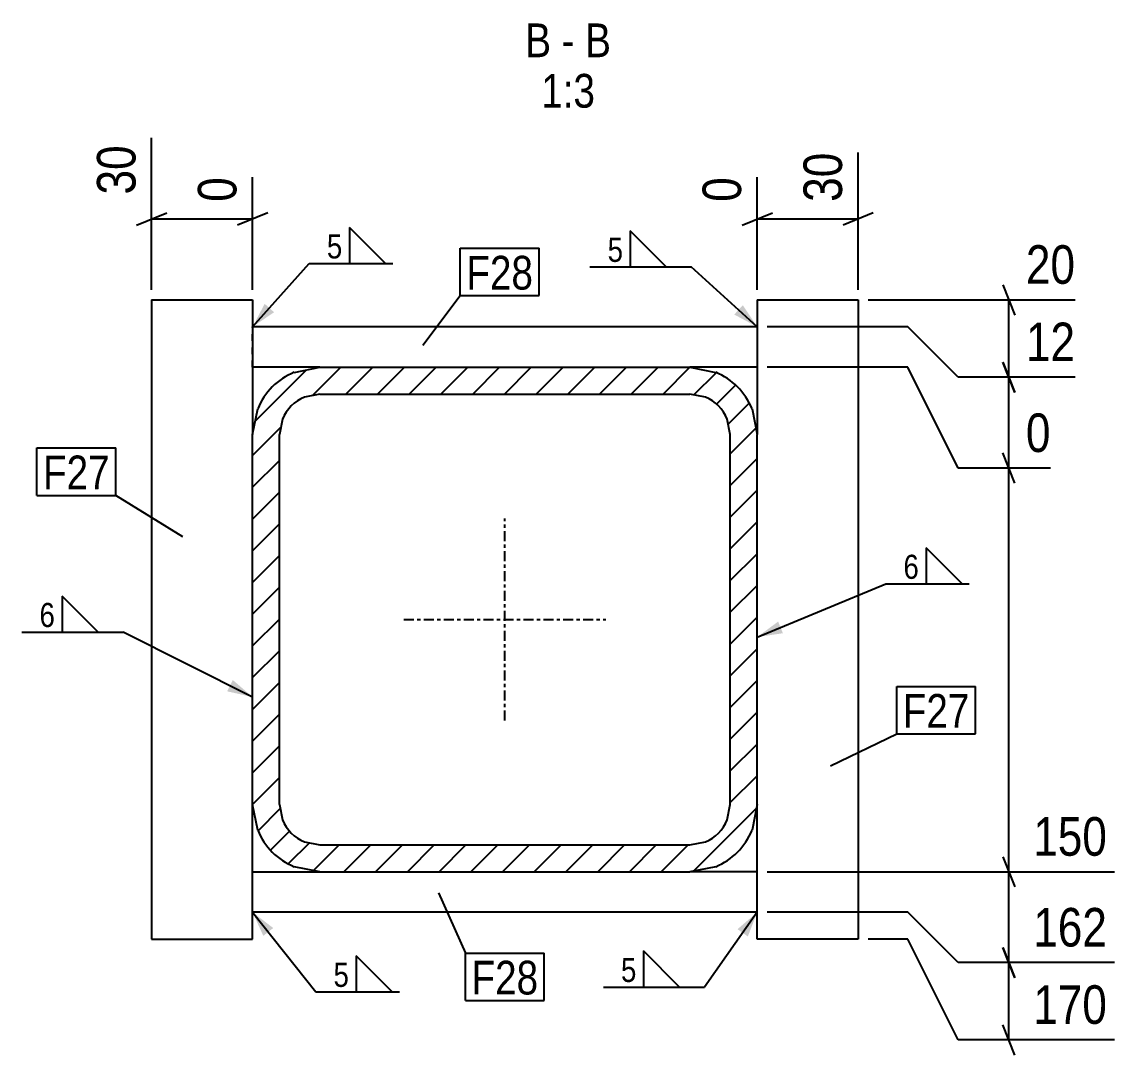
# Model space of a CAD drawing. Header units: millimetres. Extents: x 10 to 45966, y 6 to 1552.
# Drawn here: x 32155.6 to 32480.5, y 7.2 to 314.4 of the extents above; entities that cross this region are included whole.
import ezdxf

# ---------------------------------------------------------------- set-up
doc = ezdxf.new("R2010")
doc.units = ezdxf.units.MM
doc.linetypes.add('DXK_LINE_DOT2', pattern=[3.9198, 1.9599, -1.9599])
doc.linetypes.add('DXK_LINE_DOT3', pattern=[5.9187, 2.979, -0.9799, 0.9799, -0.9799])
for name, color, linetype in [('MÅLSÆTNING', 7, 'Continuous'), ('STÅL', 7, 'Continuous'), ('TEKST', 7, 'Continuous')]:
    doc.layers.add(name, color=color, linetype=linetype)
doc.styles.add('Arial Narrow', font='ARIALN.TTF', dxfattribs={"height": 0.2})

msp = doc.modelspace()

# ---------------------------------------------------------------- hatches: boundary and pattern name
at = {"layer": 'STÅL', "linetype": 'Continuous'}
h = msp.add_hatch(dxfattribs=at)
h.set_pattern_fill('', scale=2.1, style=0, pattern_type=0)
h.set_pattern_definition([(45, (32224.126, 81.697), (-4.71463, 4.71463), [])])
h.paths.add_polyline_path([(32224.13, 191.7), (32224.13, 81.7), (32225.65, 74.04), (32229.98, 67.56), (32236.47, 63.22), (32244.13, 61.7), (32354.13, 61.7), (32361.78, 63.22), (32368.27, 67.56), (32372.6, 74.04), (32374.13, 81.7), (32374.13, 191.7), (32372.6, 199.35), (32368.27, 205.84), (32361.78, 210.17), (32354.13, 211.7), (32244.13, 211.7), (32236.47, 210.17), (32229.98, 205.84), (32225.65, 199.35)])
h.paths.add_polyline_path([(32235.64, 200.18), (32239.53, 202.78), (32244.13, 203.7), (32354.13, 203.7), (32358.72, 202.78), (32362.61, 200.18), (32365.21, 196.29), (32366.13, 191.7), (32366.13, 81.7), (32365.21, 77.1), (32362.61, 73.21), (32358.72, 70.61), (32354.13, 69.7), (32244.13, 69.7), (32239.53, 70.61), (32235.64, 73.21), (32233.04, 77.1), (32232.13, 81.7), (32232.13, 191.7), (32233.04, 196.29)])
at = {"layer": 'TEKST', "linetype": 'Continuous'}
for points in [[(32230.52, 228.04), (32224.13, 223.7), (32227.73, 230.54)], [(32369.83, 230.13), (32374.13, 223.7), (32367.31, 227.35)], [(32381.77, 132.62), (32374.13, 131.49), (32380.34, 136.08)], [(32381.77, 132.62), (32374.13, 131.49), (32380.34, 136.08)], [(32218.26, 118.7), (32224.13, 113.66), (32216.58, 115.35)], [(32218.26, 118.7), (32224.13, 113.66), (32216.58, 115.35)], [(32227.32, 42.65), (32224.13, 49.69), (32230.26, 44.99)], [(32368.27, 44.64), (32374.13, 49.69), (32371.34, 42.48)]]:
    msp.add_hatch(color=3, dxfattribs=at).paths.add_polyline_path(points)

# ---------------------------------------------------------------- linework, layer by layer
at = {"layer": 'MÅLSÆTNING', "color": 7, "linetype": 'Continuous'}
for p, q in [((32194.13, 234.7), (32194.13, 279.86)), ((32404.13, 234.7), (32404.13, 275.49)), ((32224.13, 234.7), (32224.13, 268.18)), ((32374.13, 234.7), (32374.13, 268.18)), ((32189.63, 253.97), (32198.63, 257.57)), ((32228.63, 257.57), (32219.63, 253.97)), ((32369.63, 253.97), (32378.63, 257.57)), ((32408.63, 257.57), (32399.63, 253.97)), ((32194.13, 255.77), (32224.13, 255.77)), ((32374.13, 255.77), (32404.13, 255.77)), ((32407.13, 231.7), (32468.61, 231.7)), ((32448.89, 208.7), (32448.89, 231.7)), ((32418.89, 223.7), (32377.13, 223.7)), ((32418.89, 223.7), (32377.13, 223.7)), ((32433.89, 208.7), (32418.89, 223.7)), ((32433.89, 208.7), (32418.89, 223.7)), ((32418.89, 211.7), (32377.13, 211.7)), ((32418.89, 211.7), (32377.13, 211.7)), ((32433.89, 181.7), (32418.89, 211.7)), ((32433.89, 181.7), (32418.89, 211.7)), ((32447.09, 213.2), (32450.69, 204.2)), ((32468.61, 208.7), (32433.89, 208.7)), ((32468.61, 208.7), (32433.89, 208.7)), ((32448.89, 181.7), (32448.89, 208.7)), ((32450.69, 177.2), (32447.09, 186.2)), ((32450.69, 177.2), (32447.09, 186.2)), ((32461.3, 181.7), (32433.89, 181.7)), ((32461.3, 181.7), (32433.89, 181.7)), ((32448.89, 61.69), (32448.89, 181.7)), ((32447.09, 66.19), (32450.69, 57.19)), ((32447.09, 66.19), (32450.69, 57.19)), ((32377.13, 61.69), (32480.29, 61.69)), ((32377.13, 61.69), (32480.29, 61.69)), ((32448.89, 34.69), (32448.89, 61.69)), ((32418.89, 49.69), (32377.13, 49.69)), ((32418.89, 49.69), (32377.13, 49.69)), ((32433.89, 34.69), (32418.89, 49.69)), ((32433.89, 34.69), (32418.89, 49.69)), ((32418.89, 41.7), (32407.13, 41.7)), ((32433.89, 11.7), (32418.89, 41.7)), ((32447.09, 39.19), (32450.69, 30.19)), ((32450.69, 30.19), (32447.09, 39.19)), ((32480.29, 34.69), (32433.89, 34.69)), ((32480.29, 34.69), (32433.89, 34.69)), ((32448.89, 11.7), (32448.89, 34.69)), ((32450.69, 7.2), (32447.09, 16.2)), ((32480.29, 11.7), (32433.89, 11.7))]:
    msp.add_line(p, q, dxfattribs=at)
at = {"layer": 'STÅL', "color": 2, "linetype": 'Continuous'}
for p, q in [((32194.13, 231.7), (32224.13, 231.7)), ((32194.13, 231.7), (32194.13, 41.7)), ((32224.13, 231.7), (32224.13, 191.7)), ((32374.13, 231.7), (32374.13, 191.7)), ((32374.13, 231.7), (32404.13, 231.7)), ((32404.13, 231.7), (32404.13, 41.7)), ((32374.13, 223.7), (32224.13, 223.7)), ((32244.14, 211.7), (32224.13, 211.7)), ((32236.47, 210.17), (32244.13, 211.7)), ((32244.13, 211.7), (32354.13, 211.7)), ((32374.13, 211.7), (32354.11, 211.7)), ((32354.13, 211.7), (32361.78, 210.17)), ((32244.13, 203.7), (32239.53, 202.78)), ((32244.13, 203.7), (32354.13, 203.7)), ((32358.72, 202.78), (32354.13, 203.7)), ((32224.13, 191.7), (32225.65, 199.35)), ((32372.6, 199.35), (32374.13, 191.7)), ((32233.04, 196.29), (32232.13, 191.7)), ((32366.13, 191.7), (32365.21, 196.29)), ((32224.13, 81.7), (32224.13, 191.7)), ((32232.13, 81.7), (32232.13, 191.7)), ((32366.13, 81.7), (32366.13, 191.7)), ((32374.13, 81.7), (32374.13, 191.7)), ((32224.13, 41.7), (32224.13, 81.7)), ((32225.65, 74.04), (32224.13, 81.7)), ((32232.13, 81.7), (32233.04, 77.1)), ((32365.21, 77.1), (32366.13, 81.7)), ((32374.13, 81.7), (32372.6, 74.04)), ((32374.13, 41.7), (32374.13, 81.7)), ((32239.53, 70.61), (32244.13, 69.7)), ((32244.13, 69.7), (32354.13, 69.7)), ((32354.13, 69.7), (32358.72, 70.61)), ((32244.13, 61.7), (32236.47, 63.22)), ((32361.78, 63.22), (32354.13, 61.7)), ((32224.13, 61.69), (32244.14, 61.69)), ((32244.13, 61.7), (32354.13, 61.7)), ((32374.13, 61.69), (32354.11, 61.69)), ((32374.13, 49.69), (32224.13, 49.69)), ((32194.13, 41.7), (32224.13, 41.7)), ((32404.13, 41.7), (32374.13, 41.7))]:
    msp.add_line(p, q, dxfattribs=at)
at = {"layer": 'STÅL', "color": 7, "linetype": 'DXK_LINE_DOT2'}
for p, q in [((32224.13, 211.7), (32224.13, 223.7)), ((32374.13, 223.7), (32374.13, 211.7)), ((32244.14, 211.7), (32354.11, 211.7)), ((32224.13, 81.7), (32224.13, 191.7)), ((32374.13, 81.7), (32374.13, 191.7)), ((32224.13, 49.69), (32224.13, 61.69)), ((32244.14, 61.69), (32354.11, 61.69)), ((32374.13, 49.69), (32374.13, 61.69))]:
    msp.add_line(p, q, dxfattribs=at)
at = {"layer": 'STÅL', "color": 7, "linetype": 'DXK_LINE_DOT3'}
for p, q in [((32299.13, 106.7), (32299.13, 166.7)), ((32269.13, 136.7), (32329.13, 136.7))]:
    msp.add_line(p, q, dxfattribs=at)
at = {"layer": 'STÅL', "color": 2, "linetype": 'Continuous'}
for centre, radius, start, end in [((32244.13, 191.7), 20, 112.5, 157.5), ((32354.13, 191.7), 20, 22.5, 67.5), ((32244.13, 191.7), 12, 112.5, 157.5), ((32354.13, 191.7), 12, 22.5, 67.5), ((32244.13, 81.7), 12, 202.5, 247.5), ((32354.13, 81.7), 12, 292.5, 337.5), ((32244.13, 81.7), 20, 202.5, 247.5), ((32354.13, 81.7), 20, 292.5, 337.5)]:
    msp.add_arc(centre, radius, start, end, dxfattribs=at)
at = {"layer": 'TEKST', "color": 7, "linetype": 'Continuous'}
for p, q in [((32285.87, 247.08), (32309.29, 247.08)), ((32285.87, 232.98), (32285.87, 247.08)), ((32309.29, 232.98), (32309.29, 247.08)), ((32274.71, 218.26), (32285.87, 232.98)), ((32285.87, 232.98), (32309.29, 232.98)), ((32160.04, 187.71), (32183.46, 187.71)), ((32160.04, 173.61), (32160.04, 187.71)), ((32183.46, 173.61), (32183.46, 187.71)), ((32160.04, 173.61), (32183.46, 173.61)), ((32203.44, 161.32), (32183.46, 173.61)), ((32415.59, 116.82), (32439.01, 116.82)), ((32415.59, 102.72), (32415.59, 116.82)), ((32439.01, 102.72), (32439.01, 116.82)), ((32395.92, 93.16), (32415.59, 102.72)), ((32415.59, 102.72), (32439.01, 102.72)), ((32279.38, 55.43), (32287.41, 37.53)), ((32287.41, 37.53), (32310.83, 37.53)), ((32287.41, 23.43), (32287.41, 37.53)), ((32310.83, 23.43), (32310.83, 37.53)), ((32287.41, 23.43), (32310.83, 23.43))]:
    msp.add_line(p, q, dxfattribs=at)
at = {"layer": 'TEKST', "color": 3, "linetype": 'Continuous'}
for p, q in [((32224.13, 223.7), (32240.97, 242.54)), ((32374.13, 223.7), (32354.49, 241.51)), ((32374.13, 131.49), (32412.34, 147.29)), ((32374.13, 131.49), (32412.34, 147.29)), ((32224.13, 113.66), (32185.63, 132.96)), ((32224.13, 113.66), (32185.63, 132.96)), ((32224.13, 49.69), (32242.94, 25.99)), ((32374.13, 49.69), (32358.46, 27.45))]:
    msp.add_line(p, q, dxfattribs=at)

# ---------------------------------------------------------------- wipeouts: each hides what was drawn before it
at = {"color": 0, "linetype": 'Continuous'}
for points, layer in [([(32191.73, 280.08), (32174.93, 280.08), (32174.93, 260.65), (32191.73, 260.65)], 'MÅLSÆTNING'), ([(32480.51, 64.09), (32480.51, 80.89), (32453.77, 80.89), (32453.77, 64.09)], 'MÅLSÆTNING'), ([(32480.51, 37.09), (32480.51, 53.89), (32453.77, 53.89), (32453.77, 37.09)], 'MÅLSÆTNING'), ([(32480.51, 14.1), (32480.51, 30.9), (32453.77, 30.9), (32453.77, 14.1)], 'MÅLSÆTNING'), ([(32312.86, 303.86), (32312.86, 314.36), (32305.19, 314.36), (32305.19, 303.86)], 'TEKST'), ([(32319.84, 303.86), (32319.84, 314.36), (32316.01, 314.36), (32316.01, 303.86)], 'TEKST'), ([(32330.66, 303.86), (32330.66, 314.36), (32322.99, 314.36), (32322.99, 303.86)], 'TEKST'), ([(32325.92, 288.86), (32325.92, 299.36), (32309.93, 299.36), (32309.93, 288.86)], 'TEKST')]:
    msp.add_wipeout(points, dxfattribs=at).dxf.layer = layer
at = {"color": 0}
for points in [[(32251.39, 243.44), (32251.39, 252.14), (32245.62, 252.14), (32245.62, 243.44)], [(32334.84, 242.41), (32334.84, 251.11), (32329.07, 251.11), (32329.07, 242.41)], [(32307.49, 234.78), (32307.49, 245.28), (32287.67, 245.28), (32287.67, 234.78)], [(32181.66, 175.41), (32181.66, 185.91), (32161.84, 185.91), (32161.84, 175.41)], [(32422.76, 148.19), (32422.76, 156.89), (32416.99, 156.89), (32416.99, 148.19)], [(32165.98, 133.86), (32165.98, 142.56), (32160.2, 142.56), (32160.2, 133.86)], [(32437.21, 104.52), (32437.21, 115.02), (32417.39, 115.02), (32417.39, 104.52)], [(32338.81, 28.35), (32338.81, 37.05), (32333.04, 37.05), (32333.04, 28.35)], [(32253.36, 26.89), (32253.36, 35.59), (32247.59, 35.59), (32247.59, 26.89)], [(32309.03, 25.23), (32309.03, 35.73), (32289.21, 35.73), (32289.21, 25.23)]]:
    msp.add_wipeout(points, dxfattribs=at).dxf.layer = 'TEKST'

# ---------------------------------------------------------------- next in the draw order: linework, layer by layer
at = {"layer": 'TEKST', "color": 3, "linetype": 'Continuous'}
for p, q in [((32263.65, 242.54), (32252.93, 253.26)), ((32252.93, 253.26), (32252.93, 242.54)), ((32347.1, 241.51), (32336.38, 252.22)), ((32336.38, 252.22), (32336.38, 241.51)), ((32240.97, 242.54), (32265.79, 242.54)), ((32252.93, 242.54), (32263.65, 242.54)), ((32324.42, 241.51), (32354.49, 241.51)), ((32336.38, 241.51), (32347.1, 241.51)), ((32435.02, 147.29), (32424.31, 158)), ((32424.31, 158), (32424.31, 147.29)), ((32412.34, 147.29), (32437.16, 147.29)), ((32424.31, 147.29), (32435.02, 147.29)), ((32178.23, 132.96), (32167.52, 143.68)), ((32167.52, 143.68), (32167.52, 132.96)), ((32155.55, 132.96), (32185.63, 132.96)), ((32167.52, 132.96), (32178.23, 132.96)), ((32265.62, 25.99), (32254.91, 36.71)), ((32254.91, 36.71), (32254.91, 25.99)), ((32351.07, 27.45), (32340.35, 38.17)), ((32340.35, 38.17), (32340.35, 27.45)), ((32328.39, 27.45), (32358.46, 27.45)), ((32340.35, 27.45), (32351.07, 27.45)), ((32242.94, 25.99), (32267.76, 25.99)), ((32254.91, 25.99), (32265.62, 25.99))]:
    msp.add_line(p, q, dxfattribs=at)

# ---------------------------------------------------------------- next in the draw order: texts
at = {"layer": 'MÅLSÆTNING', "color": 3, "linetype": 'Continuous', "style": 'Arial Narrow'}
msp.add_text('30', height=11.453, rotation=90.0002, dxfattribs=at).set_placement((32189.33, 263.05))
for s, p in [('150', (32456.17, 66.49)), ('162', (32456.17, 39.49)), ('170', (32456.17, 16.5))]:
    msp.add_text(s, height=11.453, dxfattribs=at).set_placement(p)
at = {"layer": 'TEKST', "color": 3, "linetype": 'Continuous', "style": 'Arial Narrow'}
for s, height, p in [('B', 10.02, (32305.19, 303.86)), ('B', 10.02, (32322.99, 303.86)), ('-', 10.02, (32316.01, 303.86)), ('1:3', 10.021, (32309.93, 288.86))]:
    msp.add_text(s, height=height, dxfattribs=at).set_placement(p)
at = {"layer": 'TEKST', "color": 3, "style": 'Arial Narrow'}
for s, p in [('5', (32246.22, 244.04)), ('5', (32329.67, 243.01)), ('6', (32417.59, 148.79)), ('6', (32160.8, 134.46)), ('5', (32333.64, 28.95)), ('5', (32248.19, 27.49))]:
    msp.add_text(s, height=7.16, dxfattribs=at).set_placement(p)

# ---------------------------------------------------------------- next in the draw order: wipeouts: each hides what was drawn before it
at = {"color": 0, "linetype": 'Continuous'}
for points in [[(32401.73, 277.89), (32384.93, 277.89), (32384.93, 258.47), (32401.73, 258.47)], [(32221.73, 270.58), (32204.93, 270.58), (32204.93, 258.47), (32221.73, 258.47)], [(32371.73, 270.58), (32354.93, 270.58), (32354.93, 258.47), (32371.73, 258.47)], [(32471.01, 211.1), (32471.01, 227.9), (32451.59, 227.9), (32451.59, 211.1)], [(32463.7, 184.1), (32463.7, 200.9), (32451.59, 200.9), (32451.59, 184.1)]]:
    msp.add_wipeout(points, dxfattribs=at).dxf.layer = 'MÅLSÆTNING'
at = {"color": 0}
for points in [[(32307.49, 234.78), (32307.49, 245.28), (32287.67, 245.28), (32287.67, 234.78)], [(32181.66, 175.41), (32181.66, 185.91), (32161.84, 185.91), (32161.84, 175.41)], [(32437.21, 104.52), (32437.21, 115.02), (32417.39, 115.02), (32417.39, 104.52)], [(32309.03, 25.23), (32309.03, 35.73), (32289.21, 35.73), (32289.21, 25.23)]]:
    msp.add_wipeout(points, dxfattribs=at).dxf.layer = 'TEKST'

# ---------------------------------------------------------------- next in the draw order: linework, layer by layer
at = {"layer": 'MÅLSÆTNING', "color": 7, "linetype": 'Continuous'}
for p, q in [((32447.09, 236.2), (32450.69, 227.2)), ((32450.69, 204.2), (32447.09, 213.2))]:
    msp.add_line(p, q, dxfattribs=at)

# ---------------------------------------------------------------- next in the draw order: texts
at = {"layer": 'MÅLSÆTNING', "color": 3, "linetype": 'Continuous', "style": 'Arial Narrow'}
for s, height, p in [('30', 11.453, (32399.33, 260.87)), ('0', 11.45, (32219.33, 260.87)), ('0', 11.45, (32369.33, 260.87))]:
    msp.add_text(s, height=height, rotation=90.0002, dxfattribs=at).set_placement(p)
for s, height, p in [('12', 11.453, (32453.99, 213.5)), ('0', 11.45, (32453.99, 186.5))]:
    msp.add_text(s, height=height, dxfattribs=at).set_placement(p)
at = {"layer": 'TEKST', "color": 3, "style": 'Arial Narrow'}
for s, p in [('F28', (32287.67, 234.78)), ('F27', (32161.84, 175.41)), ('F27', (32417.39, 104.52)), ('F28', (32289.21, 25.23))]:
    msp.add_text(s, height=10.021, dxfattribs=at).set_placement(p)

# ---------------------------------------------------------------- next in the draw order: wipeouts: each hides what was drawn before it
at = {"color": 0, "linetype": 'Continuous'}
msp.add_wipeout([(32471.01, 234.1), (32471.01, 250.9), (32451.59, 250.9), (32451.59, 234.1)], dxfattribs=at).dxf.layer = 'MÅLSÆTNING'

# ---------------------------------------------------------------- next in the draw order: texts
at = {"layer": 'MÅLSÆTNING', "color": 3, "linetype": 'Continuous', "style": 'Arial Narrow'}
msp.add_text('20', height=11.453, dxfattribs=at).set_placement((32453.99, 236.5))

doc.saveas('drawing.dxf')
